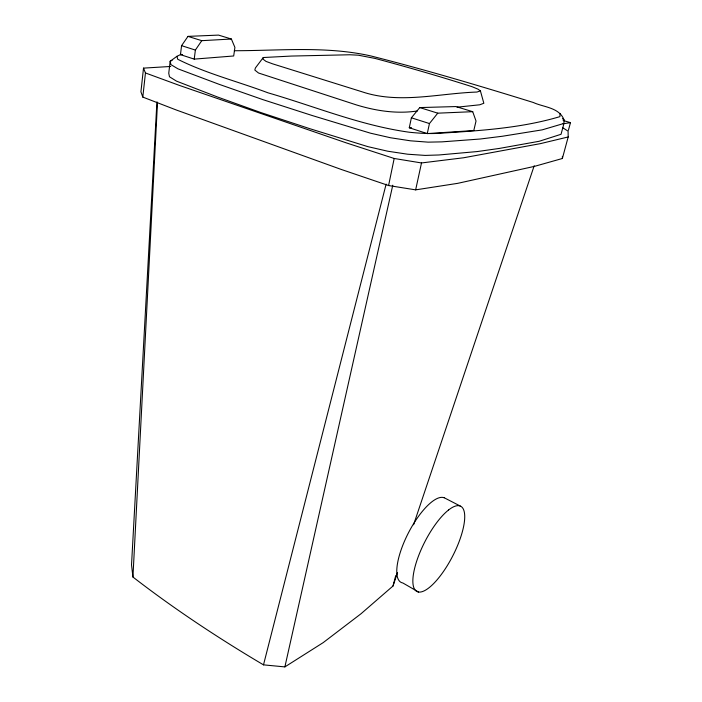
<?xml version="1.0" encoding="UTF-8"?>
<svg xmlns="http://www.w3.org/2000/svg" width="702" height="702" viewBox="0 0 702 702"><rect width="100%" height="100%" fill="white"/><g stroke="black" fill="none" stroke-linecap="round" stroke-linejoin="round"><path stroke-width="1.05" d="M170.77 66.453L143.506 68.12L140.926 91.813L142.804 97.087L176.553 110.091L341.154 169.419L388.583 185.539L415.645 189.865L457.704 183.345L534.468 166.365L562.372 158.494L562.39 156.37M181.125 54.3L176.948 56.309L170.174 61.258L168.752 73.245L169.48 76.781L176.483 81.134L217.471 96.981L260.837 112.548L309.88 128.712L367.866 146.639L387.802 151.228L407.634 154.212L425.166 155.414L438.961 154.975L477.246 151.562L499.403 148.42L539.224 141.269L561.056 134.284L563.952 123.438L564.004 119.805C559.266 107.371 543.725 107.283 533.336 102.501C479.519 85.793 425.473 69.761 370.832 55.941C326.105 45.876 279.721 50.711 234.301 50.728M560.064 113.399L559.906 116.637C520.542 128.369 479.08 130.721 438.294 133.362C428.685 133.871 419.112 133.24 409.556 132.266C360.846 125.597 314.987 106.423 267.997 92.822C238.022 81.529 206.37 73.622 177.72 59.258L176.948 56.309M397.551 572.507L393.023 585.994L361.012 613.759L323.201 642.62L284.88 666.9L263.496 664.855A807.037 301.29 18.8 0 1 132.932 577.035L157.52 102.238M156.915 102.009L131.528 564.873L132.932 577.035M142.804 97.087L145.454 72.964L143.506 68.12M180.467 54.651L181.564 45.665L187.987 36.381L218.515 35.1L231.379 39.022L234.907 47.403L233.696 55.976L194.226 59.117L180.467 54.651L182.608 54.51M194.226 59.117L195.375 50.07L201.764 40.672L231.379 39.022M388.583 185.539L394.182 158.476L346.147 142.831L179.58 85.477L145.454 72.964M409.284 127.764L411.381 117.804L419.787 107.581L455.905 106.564L472.718 111.688L476.026 121.034L473.789 130.546L427.264 133.591L409.284 127.764L411.469 127.659M427.264 133.591L429.448 123.552L437.758 113.171L472.718 111.688M415.645 189.865L421.507 162.952L463.671 157.757L540.391 143.638L568.19 136.96L568.076 131.142L562.574 127.676M284.88 666.9L392.778 185.205M480.414 90.909L477.992 89.172L472.165 86.732A939.337 233.389 6 0 0 375.079 58.433L358.31 55.195L349.938 54.765L291.383 56.063L263.276 57.529L262.899 59.056L265.997 61.39L272.683 63.864L362.092 91.804C399.324 104.291 438.873 93.331 476.904 92.05L480.414 90.909L483.836 103.264L479.747 104.791L457.125 107.178M263.496 664.855L386.126 184.135M393.023 585.994L395.735 575.57M568.427 130.221L570.472 122.639L563.144 120.481M562.372 158.494L568.19 136.96M413.583 524.771L534.196 165.751M263.276 57.529L255.396 67.971L254.826 70.051L258.476 72.99L356.37 104.905C376.096 110.907 396.823 114.093 417.383 110.969M172.078 60.346L170.174 61.258L170.919 64.628L177.975 68.84L219.2 84.345L262.829 99.614L312.171 115.514L370.507 133.187L390.558 137.767L410.477 140.812L428.071 142.146L441.891 141.865L480.229 139.014L502.395 136.249L542.19 129.861L563.952 123.438M563.048 123.798L570.472 122.639M394.182 158.476L421.507 162.952M419.787 107.581L437.758 113.171M187.987 36.381L201.764 40.672M411.381 117.804L429.448 123.552M181.564 45.665L195.375 50.07M444.19 497.736L460.222 506.028M418.567 592.032L402.816 582.958A47.482 16.207 -62.7 0 1 406.949 535.819A47.482 16.207 -62.7 0 1 444.164 497.779M562.451 118.62L564.004 119.805M448.552 510.003A47.894 15.637 -62.8 0 0 414.829 567.523A47.894 15.637 -62.8 0 0 429.308 587.521A47.894 15.637 -62.8 0 0 462.872 529.747A47.894 15.637 -62.8 0 0 448.552 510.003"/></g></svg>
